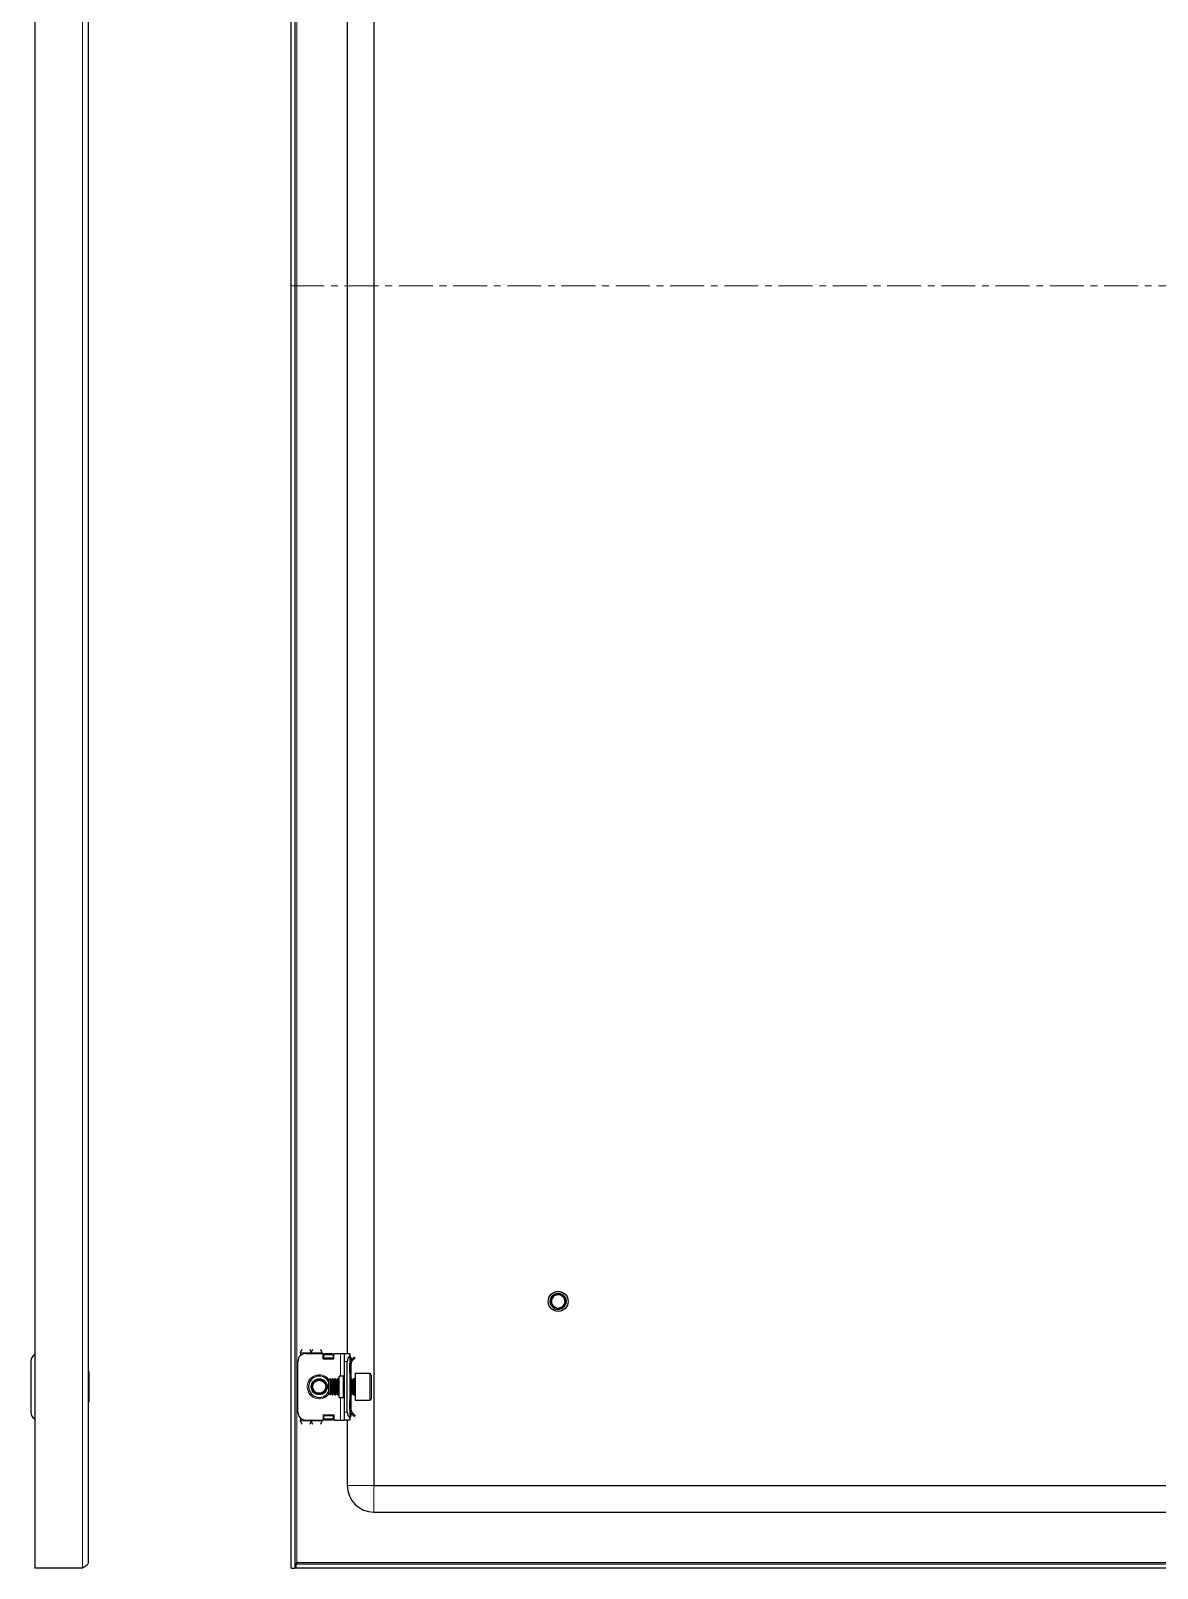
# Model space of a CAD drawing. Header units: millimetres. Extents: x -361 to 1428, y -353 to 966.
# Drawn here: x 584 to 1006, y -188 to 388 of the extents above; entities that cross this region are included whole.
import ezdxf

# ---------------------------------------------------------------- set-up
doc = ezdxf.new("R2010")
doc.units = ezdxf.units.MM
doc.linetypes.add('CENTERX2', pattern=[20.32, 12.7, -2.54, 2.54, -2.54])
doc.layers.add('FORMAT', color=7, linetype='Continuous')

msp = doc.modelspace()

# ---------------------------------------------------------------- linework, layer by layer
at = {"color": 7, "linetype": 'Continuous', "lineweight": 25}
for p, q in [((585.68, 772.59), (585.68, -188.41)), ((681.72, -188.41), (681.72, 772.59)), ((683.22, -188.41), (683.22, 772.59)), ((605.68, 770.49), (605.68, -186.31)), ((712.72, 741.59), (712.72, -157.41)), ((702.72, 692.09), (702.72, -107.91)), ((779.45, -86.45), (779.62, -86.32)), ((779.48, -86.48), (779.6, -86.29)), ((780.18, -85.84), (780.45, -85.71)), ((781.12, -85.47), (781.08, -85.48)), ((781.27, -85.45), (781.45, -85.43)), ((782.26, -85.46), (782.22, -85.46)), ((782.44, -85.5), (782.39, -85.49)), ((782.62, -85.55), (782.57, -85.54)), ((782.62, -85.6), (782.83, -85.63)), ((782.79, -85.61), (782.75, -85.6)), ((783.15, -85.78), (783.11, -85.75)), ((783.15, -85.78), (783.15, -85.89)), ((783.33, -85.88), (783.29, -85.86)), ((783.5, -86), (783.46, -85.97)), ((783.5, -86), (783.71, -86.18)), ((783.66, -86.13), (783.62, -86.1)), ((783.81, -86.26), (783.78, -86.23)), ((783.94, -86.4), (783.91, -86.37)), ((778.73, -88.22), (778.72, -88.27)), ((778.72, -88.41), (778.72, -88.41)), ((778.73, -88.22), (778.79, -87.91)), ((778.75, -88.01), (778.74, -88.06)), ((778.78, -87.81), (778.77, -87.86)), ((778.83, -87.61), (778.82, -87.66)), ((778.88, -87.43), (778.87, -87.48)), ((778.94, -87.29), (779.04, -87.11)), ((779.43, -89.28), (779.26, -88.87)), ((779.56, -90.49), (779.44, -90.36)), ((779.45, -90.37), (779.46, -90.39)), ((779.56, -90.49), (779.59, -90.53)), ((779.7, -90.63), (779.74, -90.67)), ((779.86, -90.77), (779.9, -90.8)), ((780.02, -90.89), (780.06, -90.92)), ((781.52, -91.41), (782.27, -91.34)), ((782.41, -91.33), (782.45, -91.32)), ((782.6, -91.28), (782.65, -91.27)), ((782.79, -91.21), (782.84, -91.2)), ((783.17, -91.04), (782.94, -91.12)), ((782.98, -91.13), (783.03, -91.11)), ((783.34, -90.94), (783.14, -91.05)), ((783.16, -90.97), (783.21, -91.02)), ((783.17, -91.04), (783.21, -91.02)), ((784.53, -87.38), (784.53, -87.37)), ((784.63, -89.12), (784.56, -89.35)), ((784.59, -87.55), (784.58, -87.51)), ((784.58, -89.31), (784.6, -89.26)), ((784.64, -87.73), (784.63, -87.69)), ((784.63, -89.12), (784.65, -89.07)), ((784.68, -87.91), (784.67, -87.87)), ((784.68, -88.92), (784.68, -88.87)), ((784.72, -88.3), (784.69, -88.54)), ((784.72, -88.51), (784.69, -88.76)), ((784.7, -88.1), (784.7, -88.06)), ((784.7, -88.71), (784.71, -88.66)), ((784.72, -88.3), (784.71, -88.25)), ((784.72, -88.51), (784.72, -88.46)), ((685.22, -107.66), (685.22, -108.68)), ((687.22, -107.91), (693.72, -107.91)), ((693.22, -107.66), (693.22, -107.91)), ((693.72, -109.91), (693.72, -107.91)), ((693.92, -108.03), (693.72, -108.03)), ((693.92, -109.91), (693.92, -108.03)), ((693.97, -108.29), (694.47, -107.94)), ((694.47, -108.29), (693.97, -108.65)), ((693.97, -108.65), (693.97, -108.29)), ((693.97, -109.56), (693.97, -108.65)), ((694.47, -107.94), (694.47, -108.29)), ((694.47, -107.94), (696.97, -107.94)), ((694.47, -108.29), (696.97, -108.29)), ((696.97, -108.29), (696.97, -107.94)), ((696.97, -107.94), (697.47, -108.29)), ((697.47, -108.65), (696.97, -108.29)), ((697.47, -108.29), (697.47, -108.65)), ((697.47, -108.65), (697.47, -109.56)), ((697.72, -109.91), (697.72, -107.91)), ((697.72, -107.91), (700.22, -107.91)), ((700.22, -107.91), (701.72, -107.91)), ((701.72, -107.91), (703.72, -107.91)), ((701.72, -110.91), (701.72, -107.91)), ((703.72, -107.91), (703.72, -108.68)), ((703.72, -108.68), (703.72, -132.15)), ((703.72, -109), (703.93, -109.21)), ((704.3, -110.25), (705.28, -109.27)), ((705.28, -109.27), (705.63, -109.63)), ((584.18, -110.91), (584.18, -129.91)), ((605.94, -114.63), (605.68, -114.63)), ((605.94, -114.63), (605.94, -126.2)), ((684.22, -129.91), (684.22, -110.91)), ((693.72, -109.91), (697.72, -109.91)), ((693.97, -109.91), (693.97, -109.56)), ((697.47, -109.56), (697.47, -109.91)), ((701.72, -129.91), (701.72, -110.91)), ((702.72, -129.91), (702.72, -110.91)), ((704.22, -111.66), (703.72, -111.66)), ((703.72, -115.16), (703.72, -111.66)), ((704.22, -115.16), (703.72, -115.16)), ((704.22, -109.91), (704.22, -110.37)), ((704.22, -115.16), (704.22, -111.66)), ((704.22, -117.41), (704.22, -115.16)), ((704.66, -110.6), (704.3, -110.25)), ((704.66, -110.6), (705.63, -109.63)), ((696.27, -117.41), (695.72, -117.97)), ((695.72, -117.97), (695.72, -122.86)), ((696.33, -117.41), (696.27, -117.41)), ((696.27, -117.41), (696.27, -123.41)), ((696.72, -117.97), (696.33, -117.41)), ((696.33, -117.41), (696.33, -122.94)), ((697.11, -117.41), (696.72, -117.97)), ((696.72, -117.97), (696.72, -122.47)), ((697.33, -117.41), (697.11, -117.41)), ((697.11, -117.41), (697.11, -122.94)), ((697.72, -117.97), (697.33, -117.41)), ((697.33, -117.41), (697.33, -122.94)), ((698.11, -117.41), (697.72, -117.97)), ((697.72, -117.97), (697.72, -122.47)), ((698.33, -117.41), (698.11, -117.41)), ((698.11, -117.41), (698.11, -122.94)), ((698.72, -117.97), (698.33, -117.41)), ((698.33, -117.41), (698.33, -122.94)), ((699.11, -117.41), (698.72, -117.97)), ((698.72, -117.97), (698.72, -122.47)), ((699.33, -117.41), (699.11, -117.41)), ((699.11, -117.41), (699.11, -122.94)), ((699.72, -117.97), (699.33, -117.41)), ((699.33, -117.41), (699.33, -122.94)), ((701.22, -116.41), (699.72, -116.41)), ((699.72, -124.41), (699.72, -116.41)), ((704.11, -117.41), (703.72, -117.97)), ((704.33, -117.41), (704.11, -117.41)), ((704.11, -117.41), (704.11, -122.94)), ((704.72, -117.97), (704.33, -117.41)), ((704.33, -117.41), (704.33, -122.94)), ((705.11, -117.41), (704.72, -117.97)), ((704.72, -117.97), (704.72, -122.47)), ((705.47, -117.41), (705.11, -117.41)), ((705.11, -117.41), (705.11, -122.94)), ((711.12, -115.41), (705.72, -115.41)), ((705.72, -115.41), (705.72, -125.41)), ((711.72, -116.01), (711.72, -124.81)), ((605.68, -126.2), (605.94, -126.2)), ((695.72, -122.86), (696.27, -123.41)), ((696.27, -123.41), (696.33, -123.41)), ((696.33, -123.41), (696.72, -122.86)), ((696.33, -122.94), (696.33, -123.41)), ((696.72, -122.47), (696.72, -122.86)), ((696.72, -122.86), (697.11, -123.41)), ((697.11, -122.94), (697.11, -123.41)), ((697.11, -123.41), (697.33, -123.41)), ((697.33, -123.41), (697.72, -122.86)), ((697.33, -122.94), (697.33, -123.41)), ((697.72, -122.47), (697.72, -122.86)), ((697.72, -122.86), (698.11, -123.41)), ((698.11, -122.94), (698.11, -123.41)), ((698.11, -123.41), (698.33, -123.41)), ((698.33, -123.41), (698.72, -122.86)), ((698.33, -122.94), (698.33, -123.41)), ((698.72, -122.47), (698.72, -122.86)), ((698.72, -122.86), (699.11, -123.41)), ((699.11, -122.94), (699.11, -123.41)), ((699.11, -123.41), (699.33, -123.41)), ((699.33, -123.41), (699.72, -122.86)), ((699.33, -122.94), (699.33, -123.41)), ((699.72, -124.41), (701.22, -124.41)), ((703.72, -122.86), (704.11, -123.41)), ((703.72, -129.16), (703.72, -125.66)), ((703.72, -125.66), (704.22, -125.66)), ((704.11, -122.94), (704.11, -123.41)), ((704.11, -123.41), (704.33, -123.41)), ((704.22, -125.66), (704.22, -123.41)), ((704.22, -129.16), (704.22, -125.66)), ((704.33, -123.41), (704.72, -122.86)), ((704.33, -122.94), (704.33, -123.41)), ((704.72, -122.47), (704.72, -122.86)), ((704.72, -122.86), (705.11, -123.41)), ((705.11, -122.94), (705.11, -123.41)), ((705.11, -123.41), (705.47, -123.41)), ((705.72, -125.41), (711.12, -125.41)), ((685.22, -132.15), (685.22, -133.16)), ((693.72, -130.91), (693.72, -132.91)), ((693.72, -130.91), (697.72, -130.91)), ((693.92, -132.8), (693.92, -130.91)), ((693.97, -131.27), (693.97, -130.91)), ((693.97, -132.18), (693.97, -131.27)), ((693.97, -132.53), (693.97, -132.18)), ((693.97, -132.18), (694.47, -132.53)), ((696.97, -132.53), (697.47, -132.18)), ((697.47, -130.91), (697.47, -131.27)), ((697.47, -131.27), (697.47, -132.18)), ((697.47, -132.18), (697.47, -132.53)), ((697.72, -130.91), (697.72, -132.91)), ((701.72, -132.91), (701.72, -129.91)), ((704.22, -129.16), (703.72, -129.16)), ((703.93, -131.62), (703.72, -131.83)), ((703.72, -132.15), (703.72, -132.91)), ((704.22, -130.91), (704.22, -130.52)), ((704.66, -130.22), (704.3, -130.58)), ((704.3, -130.58), (705.28, -131.55)), ((704.66, -130.22), (705.63, -131.2)), ((705.28, -131.55), (705.63, -131.2)), ((687.22, -132.91), (693.72, -132.91)), ((693.22, -132.91), (693.22, -133.16)), ((693.72, -132.8), (693.92, -132.8)), ((694.47, -132.89), (693.97, -132.53)), ((694.47, -132.53), (694.47, -132.89)), ((696.97, -132.53), (694.47, -132.53)), ((696.97, -132.89), (694.47, -132.89)), ((696.97, -132.89), (696.97, -132.53)), ((697.47, -132.53), (696.97, -132.89)), ((697.72, -132.91), (700.22, -132.91)), ((700.22, -132.91), (701.72, -132.91)), ((703.72, -132.91), (701.72, -132.91)), ((702.72, -132.91), (702.72, -157.41)), ((712.72, -157.41), (1396.72, -157.41)), ((712.72, -167.41), (1396.72, -167.41)), ((603.58, -188.41), (585.68, -188.41)), ((681.72, -188.41), (683.22, -188.41)), ((683.42, -186.91), (683.42, -188.41)), ((1426.02, -186.91), (683.42, -186.91)), ((1426.02, -188.41), (683.42, -188.41)), ((683.57, -186.91), (683.82, -186.31))]:
    msp.add_line(p, q, dxfattribs=at)
at = {"color": 8, "linetype": 'Continuous', "lineweight": 18}
for p, q in [((603.58, 772.59), (603.58, -188.41)), ((683.82, -186.31), (683.82, 770.49)), ((685.22, -107.66), (689.22, -107.66)), ((689.22, -107.66), (693.22, -107.66)), ((700.22, -116.41), (700.22, -107.91)), ((703.72, -109.41), (703.93, -109.21)), ((697.47, -109.56), (693.97, -109.56)), ((702.72, -110.91), (701.72, -110.91)), ((703.72, -109.91), (704.22, -109.91)), ((701.22, -124.41), (701.22, -116.41)), ((705.47, -118.8), (705.47, -117.41)), ((705.47, -123.41), (705.47, -118.8)), ((711.12, -125.41), (711.12, -115.41)), ((700.22, -132.91), (700.22, -124.41)), ((693.97, -131.27), (697.47, -131.27)), ((701.72, -129.91), (702.72, -129.91)), ((703.72, -130.91), (704.22, -130.91)), ((703.72, -131.41), (703.93, -131.62)), ((685.22, -133.16), (689.22, -133.16)), ((693.22, -133.16), (689.22, -133.16)), ((712.72, -157.41), (702.72, -157.41)), ((712.72, -157.41), (712.72, -167.41)), ((1425.62, -186.31), (683.82, -186.31))]:
    msp.add_line(p, q, dxfattribs=at)
at = {"color": 7, "linetype": 'Continuous', "lineweight": 25}
for centre, radius in [((781.72, -88.41), 3.75), ((692.22, -120.41), 3), ((692.22, -120.41), 2.76), ((692.22, -120.41), 2.45)]:
    msp.add_circle(centre, radius, dxfattribs=at)
for centre, radius, start, end in [((781.72, -88.41), 2.5, 108.59442, 168.59442), ((781.72, -88.41), 2.5, 48.59442, 108.59442), ((781.72, -88.41), 3, 180, 220.74374), ((781.72, -88.41), 2.5, 168.59442, 190.51652), ((781.72, -88.41), 3, 239.92857, 266.21929), ((781.72, -88.41), 2.5, 255.88813, 288.59442), ((781.72, -88.41), 2.5, 288.59442, 348.59442), ((781.72, -88.41), 2.5, 348.59442, 48.59442), ((587.18, -110.91), 3, 120, 180), ((687.22, -110.91), 3, 90, 180), ((705.72, -110.91), 3, 131.81031, 180), ((703.22, -109.91), 1, 0, 45), ((692.22, -120.41), 4, 90, 331.04498), ((692.22, -120.41), 4, 28.95502, 90), ((701.22, -115.91), 0.5, 270, 0), ((705.47, -117.16), 0.25, 270, 0), ((711.12, -116.01), 0.6, 0, 90), ((701.22, -124.91), 0.5, 0, 90), ((705.47, -123.66), 0.25, 0, 90), ((711.12, -124.81), 0.6, 270, 0), ((587.18, -129.91), 3, 180, 240), ((687.22, -129.91), 3, 180, 270), ((705.72, -129.91), 3, 180, 228.18969), ((703.22, -130.91), 1, 315, 0), ((712.72, -157.41), 10, 180, 270)]:
    msp.add_arc(centre, radius, start, end, dxfattribs=at)
at = {"color": 8, "linetype": 'Continuous', "lineweight": 18}
for start, end in [(35.46217, 270), (270, 324.53783)]:
    msp.add_arc((692.22, -120.41), 4.5, start, end, dxfattribs=at)
at = {"color": 7, "linetype": 'Continuous', "lineweight": 25}
for points, knots in [([(778.88, -87.43), (779.09, -87.01), (779.41, -86.36), (779.99, -85.97), (780.2, -85.83)], [0, 0, 0, 0, 0.657042, 1, 1, 1, 1]), ([(779.17, -86.89), (779.19, -86.84), (779.29, -86.54), (779.54, -86.33), (779.74, -86.16)], [0, 0, 0, 0, 0.171865, 1, 1, 1, 1]), ([(780.56, -86.05), (780.49, -86.09), (780.17, -86.27), (779.68, -86.74), (779.37, -87.33), (779.28, -87.67), (779.27, -87.72)], [0, 0, 0, 0, 0.104785, 0.513079, 0.918136, 1, 1, 1, 1]), ([(779.58, -86.31), (779.57, -86.32), (779.56, -86.33), (779.55, -86.34), (779.55, -86.34)], [0, 0, 0, 0, 0.484232, 1, 1, 1, 1]), ([(779.71, -86.18), (779.71, -86.19), (779.69, -86.2), (779.68, -86.21), (779.68, -86.21)], [0, 0, 0, 0, 0.485158, 1, 1, 1, 1]), ([(779.86, -86.06), (779.85, -86.07), (779.84, -86.08), (779.83, -86.09), (779.82, -86.09)], [0, 0, 0, 0, 0.4845464, 1, 1, 1, 1]), ([(780.01, -85.95), (780.01, -85.95), (779.99, -85.96), (779.98, -85.97), (779.97, -85.97)], [0, 0, 0, 0, 0.4826873, 1, 1, 1, 1]), ([(780.01, -85.95), (780.02, -85.94), (780.07, -85.9), (780.13, -85.88), (780.17, -85.86)], [0, 0, 0, 0, 0.2307506, 1, 1, 1, 1]), ([(780.18, -85.84), (780.17, -85.84), (780.16, -85.85), (780.15, -85.86), (780.14, -85.86)], [0, 0, 0, 0, 0.480194, 1, 1, 1, 1]), ([(780.18, -85.84), (780.21, -85.86), (780.27, -85.89), (780.34, -85.96), (780.38, -86.01), (780.39, -86.04)], [0, 0, 0, 0, 0.3628583, 0.6934345, 1, 1, 1, 1]), ([(780.54, -86.1), (780.53, -86.09), (780.49, -86.09), (780.42, -86.06), (780.34, -86.01), (780.26, -85.93), (780.22, -85.87), (780.2, -85.83)], [0, 0, 0, 0, 0.084477, 0.253367, 0.470159, 0.686909, 1, 1, 1, 1]), ([(780.36, -85.74), (780.35, -85.74), (780.34, -85.75), (780.32, -85.76), (780.32, -85.76)], [0, 0, 0, 0, 0.477867, 1, 1, 1, 1]), ([(780.47, -86.04), (780.47, -86.02), (780.46, -85.97), (780.43, -85.9), (780.38, -85.82), (780.34, -85.78), (780.32, -85.76)], [0, 0, 0, 0, 0.154183, 0.462567, 0.728091, 1, 1, 1, 1]), ([(780.36, -85.74), (780.39, -85.76), (780.45, -85.8), (780.51, -85.87), (780.56, -85.95), (780.59, -86.02), (780.59, -86.05), (780.59, -86.06)], [0, 0, 0, 0, 0.2607623, 0.4948046, 0.7237939, 0.9427899, 1, 1, 1, 1]), ([(780.55, -85.65), (780.54, -85.65), (780.53, -85.66), (780.51, -85.67), (780.5, -85.67)], [0, 0, 0, 0, 0.476486, 1, 1, 1, 1]), ([(780.64, -86.07), (780.64, -86.05), (780.64, -86), (780.63, -85.91), (780.6, -85.82), (780.56, -85.74), (780.52, -85.69), (780.5, -85.67)], [0, 0, 0, 0, 0.114393, 0.350182, 0.585971, 0.790611, 1, 1, 1, 1]), ([(780.55, -85.65), (780.57, -85.64), (780.63, -85.62), (780.7, -85.6), (780.74, -85.6)], [0, 0, 0, 0, 0.301025, 1, 1, 1, 1]), ([(780.55, -85.65), (780.58, -85.67), (780.63, -85.72), (780.69, -85.8), (780.72, -85.88), (780.74, -85.96), (780.75, -86.03), (780.74, -86.06), (780.74, -86.07)], [0, 0, 0, 0, 0.218347, 0.41099, 0.598711, 0.777744, 0.945667, 1, 1, 1, 1]), ([(780.92, -86.04), (780.91, -86.05), (780.86, -86.06), (780.78, -86.07), (780.68, -86.07), (780.61, -86.06), (780.57, -86.05), (780.56, -86.05)], [0, 0, 0, 0, 0.0990109, 0.3882762, 0.6130099, 0.8953836, 1, 1, 1, 1]), ([(780.74, -85.58), (780.73, -85.58), (780.72, -85.59), (780.7, -85.59), (780.7, -85.59)], [0, 0, 0, 0, 0.476579, 1, 1, 1, 1]), ([(780.77, -86.07), (780.77, -86.07), (780.79, -86.03), (780.79, -85.96), (780.8, -85.86), (780.78, -85.76), (780.75, -85.67), (780.71, -85.62), (780.7, -85.59)], [0, 0, 0, 0, 0.019058, 0.219488, 0.419831, 0.620151, 0.807785, 1, 1, 1, 1]), ([(780.74, -85.58), (780.77, -85.6), (780.81, -85.65), (780.86, -85.74), (780.88, -85.82), (780.89, -85.9), (780.89, -85.98), (780.88, -86.02), (780.87, -86.03)], [0, 0, 0, 0, 0.213002, 0.396975, 0.575181, 0.744364, 0.902779, 1, 1, 1, 1]), ([(780.93, -85.52), (780.93, -85.52), (780.91, -85.52), (780.9, -85.53), (780.89, -85.53)], [0, 0, 0, 0, 0.478977, 1, 1, 1, 1]), ([(780.89, -86.03), (780.9, -86.01), (780.93, -85.95), (780.94, -85.87), (780.95, -85.78), (780.94, -85.66), (780.91, -85.58), (780.89, -85.53)], [0, 0, 0, 0, 0.147065, 0.321231, 0.495346, 0.669443, 1, 1, 1, 1]), ([(781.19, -85.81), (781.18, -85.83), (781.16, -85.88), (781.1, -85.95), (781, -86.01), (780.95, -86.03), (780.92, -86.04)], [0, 0, 0, 0, 0.153621, 0.528305, 0.811762, 1, 1, 1, 1]), ([(780.93, -85.52), (780.95, -85.55), (780.99, -85.6), (781.02, -85.69), (781.03, -85.77), (781.03, -85.86), (781.01, -85.93), (780.99, -85.99), (780.97, -86.02), (780.96, -86.03)], [0, 0, 0, 0, 0.195461, 0.359649, 0.517607, 0.666788, 0.806268, 0.936243, 1, 1, 1, 1]), ([(781.01, -85.98), (781.01, -85.98), (781.04, -85.93), (781.07, -85.85), (781.1, -85.73), (781.1, -85.65), (781.1, -85.56), (781.08, -85.51), (781.08, -85.48)], [0, 0, 0, 0, 0.001313, 0.309582, 0.493731, 0.677835, 0.837663, 1, 1, 1, 1]), ([(781.04, -85.98), (781.07, -85.96), (781.12, -85.92), (781.16, -85.86), (781.18, -85.82), (781.19, -85.81)], [0, 0, 0, 0, 0.41332, 0.833507, 1, 1, 1, 1]), ([(781.12, -85.47), (781.13, -85.5), (781.16, -85.55), (781.17, -85.64), (781.17, -85.72), (781.16, -85.8), (781.13, -85.89), (781.08, -85.94), (781.05, -85.98)], [0, 0, 0, 0, 0.162579, 0.32416, 0.478216, 0.623372, 0.759205, 1, 1, 1, 1]), ([(781.12, -85.47), (781.15, -85.47), (781.47, -85.41), (782.11, -85.4), (782.77, -85.58), (783.1, -85.75), (783.17, -85.79)], [0, 0, 0, 0, 0.044285, 0.46488, 0.894202, 1, 1, 1, 1]), ([(783.16, -86.09), (783.1, -86.06), (782.77, -85.88), (782.1, -85.7), (781.48, -85.74), (781.19, -85.81), (781.19, -85.81)], [0, 0, 0, 0, 0.102158, 0.551599, 0.99962, 1, 1, 1, 1]), ([(781.55, -85.44), (781.62, -85.43), (781.79, -85.4), (781.96, -85.42), (782.06, -85.43)], [0, 0, 0, 0, 0.399625, 1, 1, 1, 1]), ([(782.24, -85.48), (782.28, -85.48), (782.42, -85.48), (782.56, -85.53), (782.65, -85.56)], [0, 0, 0, 0, 0.317385, 1, 1, 1, 1]), ([(783.09, -86.07), (783.09, -86.06), (783.08, -86.03), (783.09, -85.97), (783.12, -85.88), (783.15, -85.82), (783.17, -85.79)], [0, 0, 0, 0, 0.058255, 0.305509, 0.64716, 1, 1, 1, 1]), ([(783.37, -86.54), (783.36, -86.53), (783.33, -86.5), (783.28, -86.43), (783.23, -86.35), (783.19, -86.26), (783.17, -86.18), (783.17, -86.12), (783.16, -86.09)], [0, 0, 0, 0, 0.066273, 0.267344, 0.423096, 0.618734, 0.814089, 1, 1, 1, 1]), ([(783.17, -86.09), (783.19, -86.07), (783.22, -86.02), (783.26, -85.94), (783.28, -85.88), (783.29, -85.86)], [0, 0, 0, 0, 0.351509, 0.671861, 1, 1, 1, 1]), ([(783.33, -85.88), (783.33, -85.92), (783.32, -85.99), (783.29, -86.08), (783.25, -86.16), (783.21, -86.21), (783.19, -86.23), (783.19, -86.23)], [0, 0, 0, 0, 0.275174, 0.522846, 0.765225, 0.99702, 1, 1, 1, 1]), ([(783.2, -86.28), (783.21, -86.28), (783.26, -86.25), (783.32, -86.2), (783.38, -86.13), (783.43, -86.05), (783.45, -86), (783.46, -85.97)], [0, 0, 0, 0, 0.084965, 0.329338, 0.573716, 0.784411, 1, 1, 1, 1]), ([(783.5, -86), (783.49, -86.03), (783.48, -86.1), (783.44, -86.19), (783.39, -86.27), (783.33, -86.33), (783.28, -86.37), (783.25, -86.38), (783.25, -86.38)], [0, 0, 0, 0, 0.222831, 0.420099, 0.612409, 0.79585, 0.967895, 1, 1, 1, 1]), ([(783.26, -86.41), (783.26, -86.41), (783.3, -86.4), (783.36, -86.37), (783.45, -86.32), (783.52, -86.25), (783.58, -86.18), (783.61, -86.12), (783.62, -86.1)], [0, 0, 0, 0, 0.002693, 0.20821, 0.413641, 0.619057, 0.807274, 1, 1, 1, 1]), ([(783.66, -86.13), (783.65, -86.16), (783.63, -86.23), (783.58, -86.31), (783.52, -86.38), (783.46, -86.43), (783.39, -86.46), (783.34, -86.47), (783.31, -86.48)], [0, 0, 0, 0, 0.203485, 0.379971, 0.551008, 0.713426, 0.865499, 1, 1, 1, 1]), ([(783.36, -86.49), (783.4, -86.49), (783.46, -86.47), (783.55, -86.44), (783.64, -86.38), (783.72, -86.32), (783.76, -86.26), (783.78, -86.23)], [0, 0, 0, 0, 0.190996, 0.383798, 0.576553, 0.78528, 1, 1, 1, 1]), ([(783.81, -86.26), (783.8, -86.3), (783.77, -86.36), (783.71, -86.43), (783.64, -86.48), (783.57, -86.52), (783.5, -86.55), (783.45, -86.55), (783.43, -86.55)], [0, 0, 0, 0, 0.211659, 0.390361, 0.562352, 0.724819, 0.876696, 1, 1, 1, 1]), ([(783.45, -86.57), (783.46, -86.57), (783.53, -86.57), (783.63, -86.55), (783.74, -86.51), (783.83, -86.45), (783.88, -86.4), (783.91, -86.37)], [0, 0, 0, 0, 0.046579, 0.362688, 0.551736, 0.740753, 1, 1, 1, 1]), ([(783.94, -86.4), (783.93, -86.43), (783.9, -86.48), (783.83, -86.53), (783.76, -86.58), (783.69, -86.61), (783.61, -86.62), (783.55, -86.62), (783.51, -86.61), (783.5, -86.61)], [0, 0, 0, 0, 0.1692257, 0.337427, 0.4979348, 0.6491787, 0.7905823, 0.9226882, 1, 1, 1, 1]), ([(783.94, -86.4), (784.07, -86.55), (784.35, -86.9), (784.64, -87.56), (784.69, -88.07), (784.72, -88.33)], [0, 0, 0, 0, 0.274163, 0.639603, 1, 1, 1, 1]), ([(779.21, -88.13), (779.2, -88.14), (779.19, -88.17), (779.14, -88.22), (779.09, -88.28), (779.03, -88.33), (778.95, -88.37), (778.86, -88.4), (778.79, -88.41), (778.74, -88.41), (778.72, -88.41)], [0, 0, 0, 0, 0.060221, 0.18113, 0.301988, 0.42281, 0.589437, 0.75603, 0.87711, 1, 1, 1, 1]), ([(778.72, -88.42), (778.72, -88.37), (778.71, -88.29), (778.73, -88.22), (778.74, -88.19)], [0, 0, 0, 0, 0.659859, 1, 1, 1, 1]), ([(779.08, -88.29), (779.05, -88.27), (778.99, -88.25), (778.9, -88.24), (778.81, -88.24), (778.75, -88.26), (778.72, -88.27)], [0, 0, 0, 0, 0.237597, 0.5167288, 0.7555275, 1, 1, 1, 1]), ([(778.72, -88.42), (778.75, -88.41), (778.81, -88.37), (778.9, -88.35), (778.96, -88.34), (778.99, -88.34)], [0, 0, 0, 0, 0.371226, 0.708872, 1, 1, 1, 1]), ([(779.65, -90.2), (779.62, -90.17), (779.38, -89.95), (779.03, -89.49), (778.79, -88.88), (778.74, -88.53), (778.72, -88.41)], [0, 0, 0, 0, 0.050685, 0.485619, 0.826643, 1, 1, 1, 1]), ([(778.73, -88.22), (778.76, -88.2), (778.82, -88.17), (778.92, -88.16), (779.01, -88.16), (779.09, -88.17), (779.14, -88.19), (779.16, -88.2)], [0, 0, 0, 0, 0.235039, 0.445532, 0.651268, 0.847853, 1, 1, 1, 1]), ([(779.18, -88.17), (779.16, -88.15), (779.1, -88.11), (779.01, -88.08), (778.92, -88.05), (778.83, -88.05), (778.77, -88.06), (778.74, -88.06)], [0, 0, 0, 0, 0.189173, 0.404697, 0.62022, 0.807935, 1, 1, 1, 1]), ([(778.75, -88.01), (778.78, -88), (778.85, -87.98), (778.94, -87.97), (779.03, -87.98), (779.11, -88.01), (779.17, -88.04), (779.21, -88.06), (779.21, -88.07)], [0, 0, 0, 0, 0.214065, 0.402363, 0.585629, 0.760234, 0.923894, 1, 1, 1, 1]), ([(779.24, -88.06), (779.23, -88.05), (779.2, -88.02), (779.14, -87.96), (779.05, -87.91), (778.96, -87.87), (778.87, -87.85), (778.8, -87.86), (778.77, -87.86)], [0, 0, 0, 0, 0.069872, 0.258455, 0.446951, 0.635422, 0.81547, 1, 1, 1, 1]), ([(778.78, -87.81), (778.79, -87.76), (778.8, -87.68), (778.84, -87.6), (778.85, -87.58)], [0, 0, 0, 0, 0.657988, 1, 1, 1, 1]), ([(778.78, -87.81), (778.82, -87.8), (778.88, -87.79), (778.98, -87.79), (779.06, -87.82), (779.14, -87.85), (779.2, -87.89), (779.23, -87.93), (779.24, -87.94)], [0, 0, 0, 0, 0.208898, 0.388587, 0.562428, 0.727295, 0.881578, 1, 1, 1, 1]), ([(779.25, -87.92), (779.23, -87.9), (779.2, -87.85), (779.14, -87.79), (779.07, -87.74), (778.99, -87.7), (778.9, -87.67), (778.84, -87.66), (778.82, -87.66)], [0, 0, 0, 0, 0.137266, 0.30795, 0.478578, 0.649185, 0.822833, 1, 1, 1, 1]), ([(778.83, -87.61), (778.86, -87.61), (778.92, -87.61), (779, -87.63), (779.08, -87.66), (779.15, -87.7), (779.21, -87.75), (779.25, -87.81), (779.27, -87.84), (779.27, -87.86)], [0, 0, 0, 0, 0.165667, 0.330522, 0.488809, 0.638525, 0.778629, 0.909213, 1, 1, 1, 1]), ([(779.25, -87.78), (779.24, -87.76), (779.22, -87.72), (779.17, -87.66), (779.1, -87.59), (779.02, -87.53), (778.94, -87.5), (778.89, -87.48), (778.87, -87.48)], [0, 0, 0, 0, 0.076151, 0.276704, 0.47712, 0.677473, 0.837574, 1, 1, 1, 1]), ([(778.88, -87.43), (778.91, -87.44), (778.97, -87.44), (779.05, -87.48), (779.12, -87.52), (779.18, -87.57), (779.22, -87.63), (779.25, -87.69), (779.27, -87.75), (779.28, -87.78), (779.28, -87.79)], [0, 0, 0, 0, 0.154027, 0.307095, 0.452862, 0.590123, 0.718565, 0.838856, 0.95247, 1, 1, 1, 1]), ([(778.96, -87.3), (778.97, -87.24), (779, -87.12), (779.07, -87), (779.1, -86.94)], [0, 0, 0, 0, 0.4624819, 1, 1, 1, 1]), ([(779.09, -87.03), (779.11, -86.96), (779.19, -86.74), (779.36, -86.58), (779.47, -86.48)], [0, 0, 0, 0, 0.333789, 1, 1, 1, 1]), ([(779.21, -88.08), (779.2, -88.19), (779.19, -88.45), (779.23, -88.72), (779.26, -88.87)], [0, 0, 0, 0, 0.4085207, 1, 1, 1, 1]), ([(779.27, -87.92), (779.27, -87.93), (779.26, -87.97), (779.24, -88.03), (779.21, -88.07), (779.21, -88.08)], [0, 0, 0, 0, 0.157682, 0.80304, 1, 1, 1, 1]), ([(779.27, -87.72), (779.27, -87.76), (779.28, -87.82), (779.27, -87.89), (779.27, -87.92)], [0, 0, 0, 0, 0.544473, 1, 1, 1, 1]), ([(779.33, -86.6), (779.33, -86.6), (779.36, -86.54), (779.41, -86.49), (779.46, -86.44)], [0, 0, 0, 0, 0.0463237, 1, 1, 1, 1]), ([(779.45, -86.45), (779.45, -86.45), (779.43, -86.47), (779.42, -86.49), (779.41, -86.5)], [0, 0, 0, 0, 0.2967964, 1, 1, 1, 1]), ([(780.71, -90.65), (780.64, -90.61), (780.32, -90.45), (779.8, -90.04), (779.55, -89.53), (779.43, -89.28)], [0, 0, 0, 0, 0.130652, 0.560007, 1, 1, 1, 1]), ([(779.45, -90.37), (779.46, -90.35), (779.49, -90.3), (779.56, -90.24), (779.61, -90.21), (779.64, -90.2), (779.65, -90.2)], [0, 0, 0, 0, 0.315056, 0.630194, 0.945514, 1, 1, 1, 1]), ([(780.01, -90.24), (779.98, -90.23), (779.92, -90.22), (779.84, -90.22), (779.76, -90.23), (779.67, -90.25), (779.57, -90.3), (779.5, -90.36), (779.46, -90.39)], [0, 0, 0, 0, 0.149407, 0.278563, 0.407661, 0.536722, 0.727045, 1, 1, 1, 1]), ([(779.56, -90.49), (779.57, -90.47), (779.6, -90.42), (779.66, -90.35), (779.73, -90.3), (779.8, -90.26), (779.87, -90.24), (779.95, -90.24), (780, -90.25), (780.02, -90.25)], [0, 0, 0, 0, 0.159446, 0.318034, 0.469983, 0.61348, 0.747649, 0.872856, 1, 1, 1, 1]), ([(780.07, -90.29), (780.07, -90.29), (780.03, -90.29), (779.97, -90.3), (779.88, -90.32), (779.8, -90.35), (779.72, -90.4), (779.65, -90.45), (779.61, -90.5), (779.59, -90.53)], [0, 0, 0, 0, 0.018281, 0.175639, 0.332896, 0.490097, 0.647274, 0.821632, 1, 1, 1, 1]), ([(779.65, -90.2), (779.67, -90.19), (779.71, -90.18), (779.8, -90.17), (779.9, -90.19), (779.98, -90.23), (780.06, -90.28), (780.15, -90.36), (780.22, -90.48), (780.24, -90.56), (780.25, -90.6)], [0, 0, 0, 0, 0.0736464, 0.1695635, 0.351373, 0.4388934, 0.519676, 0.6829056, 0.8511995, 1, 1, 1, 1]), ([(779.7, -90.63), (779.71, -90.6), (779.74, -90.54), (779.79, -90.46), (779.85, -90.4), (779.92, -90.35), (780, -90.32), (780.05, -90.31), (780.08, -90.31), (780.09, -90.31)], [0, 0, 0, 0, 0.198035, 0.367663, 0.531495, 0.686664, 0.831818, 0.981917, 1, 1, 1, 1]), ([(780.15, -90.37), (780.14, -90.37), (780.1, -90.38), (780.02, -90.41), (779.93, -90.45), (779.85, -90.51), (779.79, -90.58), (779.75, -90.64), (779.74, -90.67)], [0, 0, 0, 0, 0.0505, 0.241124, 0.431653, 0.622154, 0.808692, 1, 1, 1, 1]), ([(779.86, -90.77), (779.86, -90.73), (779.88, -90.66), (779.92, -90.58), (779.98, -90.51), (780.04, -90.45), (780.1, -90.41), (780.15, -90.4), (780.16, -90.4)], [0, 0, 0, 0, 0.209239, 0.392702, 0.571062, 0.740844, 0.899958, 1, 1, 1, 1]), ([(780.21, -90.48), (780.19, -90.49), (780.13, -90.51), (780.05, -90.57), (779.98, -90.64), (779.93, -90.71), (779.91, -90.77), (779.9, -90.8)], [0, 0, 0, 0, 0.172104, 0.391099, 0.610089, 0.802801, 1, 1, 1, 1]), ([(780.02, -90.89), (780.03, -90.85), (780.04, -90.78), (780.07, -90.69), (780.12, -90.61), (780.17, -90.55), (780.21, -90.52), (780.22, -90.51)], [0, 0, 0, 0, 0.240212, 0.454711, 0.664287, 0.864517, 1, 1, 1, 1]), ([(780.26, -90.62), (780.24, -90.64), (780.19, -90.68), (780.13, -90.75), (780.09, -90.83), (780.07, -90.89), (780.06, -90.92)], [0, 0, 0, 0, 0.228254, 0.510351, 0.752319, 1, 1, 1, 1]), ([(780.2, -91), (780.2, -90.96), (780.2, -90.89), (780.23, -90.8), (780.25, -90.74), (780.27, -90.71), (780.27, -90.71)], [0, 0, 0, 0, 0.357139, 0.680979, 0.998183, 1, 1, 1, 1]), ([(780.25, -90.6), (780.26, -90.62), (780.27, -90.66), (780.28, -90.74), (780.27, -90.83), (780.26, -90.92), (780.23, -90.98), (780.22, -91.01)], [0, 0, 0, 0, 0.113604, 0.31095, 0.508229, 0.75166, 1, 1, 1, 1]), ([(781.11, -90.84), (780.82, -90.79), (780.53, -90.73), (780.26, -90.6), (780.25, -90.6)], [0, 0, 0, 0, 0.965671, 1, 1, 1, 1]), ([(781.11, -90.84), (781.02, -90.8), (780.88, -90.74), (780.75, -90.67), (780.71, -90.65)], [0, 0, 0, 0, 0.681733, 1, 1, 1, 1]), ([(782.27, -91.34), (782.26, -91.32), (782.24, -91.27), (782.22, -91.2), (782.22, -91.12), (782.24, -91.04), (782.28, -90.96), (782.34, -90.88), (782.43, -90.82), (782.49, -90.79), (782.52, -90.78)], [0, 0, 0, 0, 0.098631, 0.238541, 0.378532, 0.49895, 0.601027, 0.777401, 0.9101, 1, 1, 1, 1]), ([(782.42, -90.83), (782.41, -90.84), (782.38, -90.86), (782.35, -90.92), (782.3, -91), (782.27, -91.09), (782.26, -91.18), (782.26, -91.27), (782.26, -91.32), (782.27, -91.34)], [0, 0, 0, 0, 0.036757, 0.196192, 0.355485, 0.51469, 0.719746, 0.882005, 1, 1, 1, 1]), ([(782.41, -91.33), (782.39, -91.31), (782.37, -91.25), (782.34, -91.17), (782.33, -91.09), (782.34, -91.01), (782.37, -90.92), (782.41, -90.86), (782.44, -90.82)], [0, 0, 0, 0, 0.16279, 0.324686, 0.479688, 0.626058, 0.76302, 1, 1, 1, 1]), ([(782.5, -90.8), (782.49, -90.82), (782.46, -90.87), (782.43, -90.96), (782.41, -91.06), (782.41, -91.19), (782.44, -91.27), (782.45, -91.32)], [0, 0, 0, 0, 0.13286, 0.29106, 0.491007, 0.69089, 1, 1, 1, 1]), ([(782.6, -91.28), (782.58, -91.25), (782.54, -91.2), (782.5, -91.11), (782.48, -91.03), (782.48, -90.95), (782.49, -90.87), (782.5, -90.82), (782.52, -90.79), (782.52, -90.78)], [0, 0, 0, 0, 0.198483, 0.367712, 0.531083, 0.685778, 0.830503, 0.965152, 1, 1, 1, 1]), ([(782.52, -90.78), (782.53, -90.78), (782.58, -90.76), (782.65, -90.75), (782.75, -90.75), (782.84, -90.76), (782.93, -90.79), (783.01, -90.83), (783.09, -90.87), (783.14, -90.92), (783.17, -90.96), (783.18, -90.97)], [0, 0, 0, 0, 0.04296, 0.1733, 0.274263, 0.401081, 0.527716, 0.654259, 0.780759, 0.936852, 1, 1, 1, 1]), ([(782.61, -90.76), (782.61, -90.77), (782.59, -90.81), (782.57, -90.88), (782.56, -90.98), (782.57, -91.08), (782.6, -91.18), (782.63, -91.24), (782.65, -91.27)], [0, 0, 0, 0, 0.043388, 0.23288, 0.422274, 0.611632, 0.803279, 1, 1, 1, 1]), ([(782.79, -91.21), (782.77, -91.19), (782.72, -91.14), (782.67, -91.06), (782.63, -90.98), (782.62, -90.89), (782.62, -90.82), (782.63, -90.78), (782.63, -90.76)], [0, 0, 0, 0, 0.208724, 0.39105, 0.568219, 0.73683, 0.894853, 1, 1, 1, 1]), ([(782.73, -90.75), (782.73, -90.78), (782.72, -90.85), (782.72, -90.94), (782.75, -91.04), (782.78, -91.12), (782.82, -91.17), (782.84, -91.2)], [0, 0, 0, 0, 0.181695, 0.396783, 0.61186, 0.803681, 1, 1, 1, 1]), ([(782.98, -91.13), (782.95, -91.11), (782.9, -91.07), (782.84, -90.99), (782.8, -90.91), (782.77, -90.83), (782.77, -90.78), (782.76, -90.76)], [0, 0, 0, 0, 0.234253, 0.442787, 0.646465, 0.841043, 1, 1, 1, 1]), ([(782.87, -90.78), (782.87, -90.78), (782.87, -90.81), (782.89, -90.88), (782.92, -90.97), (782.97, -91.05), (783.01, -91.09), (783.03, -91.11)], [0, 0, 0, 0, 0.00279, 0.269575, 0.536371, 0.765499, 1, 1, 1, 1]), ([(783.17, -91.04), (783.14, -91.02), (783.08, -90.98), (783.01, -90.91), (782.97, -90.85), (782.95, -90.81), (782.95, -90.8)], [0, 0, 0, 0, 0.3195142, 0.6084926, 0.891527, 1, 1, 1, 1]), ([(783.18, -90.97), (783.25, -90.92), (783.6, -90.69), (784.09, -90.18), (784.32, -89.63), (784.42, -89.38)], [0, 0, 0, 0, 0.128781, 0.613629, 1, 1, 1, 1]), ([(784.58, -89.31), (784.44, -89.64), (784.17, -90.31), (783.6, -90.74), (783.32, -90.95)], [0, 0, 0, 0, 0.513722, 1, 1, 1, 1]), ([(783.82, -86.62), (783.81, -86.62), (783.79, -86.63), (783.73, -86.65), (783.65, -86.66), (783.54, -86.64), (783.44, -86.6), (783.39, -86.55), (783.37, -86.54)], [0, 0, 0, 0, 0.0458661, 0.2307436, 0.3874614, 0.6582461, 0.861978, 1, 1, 1, 1]), ([(783.46, -86.6), (783.49, -86.61), (783.55, -86.63), (783.64, -86.64), (783.73, -86.64), (783.79, -86.62), (783.82, -86.62)], [0, 0, 0, 0, 0.2517951, 0.502165, 0.752314, 1, 1, 1, 1]), ([(784.55, -88.45), (784.55, -88.38), (784.53, -87.99), (784.36, -87.32), (783.99, -86.84), (783.82, -86.62)], [0, 0, 0, 0, 0.108003, 0.585763, 1, 1, 1, 1]), ([(784.03, -86.53), (784.07, -86.57), (784.21, -86.71), (784.3, -86.88), (784.37, -87)], [0, 0, 0, 0, 0.288707, 1, 1, 1, 1]), ([(784.15, -88.98), (784.16, -89.01), (784.17, -89.08), (784.21, -89.16), (784.26, -89.24), (784.32, -89.3), (784.37, -89.35), (784.41, -89.37), (784.42, -89.38)], [0, 0, 0, 0, 0.1827374, 0.3634226, 0.5439468, 0.7243733, 0.9047468, 1, 1, 1, 1]), ([(784.42, -89.38), (784.42, -89.38), (784.39, -89.37), (784.33, -89.34), (784.27, -89.3), (784.23, -89.24), (784.18, -89.17), (784.16, -89.06), (784.16, -88.97), (784.17, -88.92), (784.17, -88.91)], [0, 0, 0, 0, 0.022761, 0.192243, 0.346896, 0.477535, 0.588677, 0.783334, 0.968624, 1, 1, 1, 1]), ([(784.58, -89.31), (784.55, -89.3), (784.49, -89.3), (784.41, -89.28), (784.34, -89.24), (784.27, -89.19), (784.22, -89.14), (784.19, -89.08), (784.17, -89.04), (784.16, -89.02)], [0, 0, 0, 0, 0.164802, 0.328662, 0.485343, 0.633184, 0.771489, 0.900657, 1, 1, 1, 1]), ([(784.17, -88.91), (784.18, -88.88), (784.2, -88.8), (784.25, -88.7), (784.32, -88.61), (784.38, -88.55), (784.45, -88.5), (784.51, -88.47), (784.55, -88.46), (784.55, -88.45)], [0, 0, 0, 0, 0.125166, 0.336769, 0.488675, 0.640371, 0.791962, 0.943503, 1, 1, 1, 1]), ([(784.17, -88.95), (784.18, -88.97), (784.21, -89.02), (784.26, -89.08), (784.34, -89.15), (784.42, -89.21), (784.51, -89.24), (784.57, -89.26), (784.6, -89.26)], [0, 0, 0, 0, 0.112687, 0.266978, 0.464332, 0.661607, 0.829157, 1, 1, 1, 1]), ([(784.63, -89.12), (784.6, -89.12), (784.53, -89.13), (784.44, -89.12), (784.36, -89.09), (784.29, -89.05), (784.23, -89), (784.2, -88.96), (784.18, -88.94)], [0, 0, 0, 0, 0.207037, 0.38272, 0.55212, 0.712365, 0.86221, 1, 1, 1, 1]), ([(784.68, -88.92), (784.64, -88.93), (784.58, -88.95), (784.48, -88.95), (784.39, -88.93), (784.31, -88.9), (784.25, -88.86), (784.21, -88.83), (784.2, -88.81)], [0, 0, 0, 0, 0.205811, 0.38496, 0.558827, 0.724121, 0.878934, 1, 1, 1, 1]), ([(784.21, -88.86), (784.23, -88.89), (784.28, -88.93), (784.36, -88.99), (784.45, -89.04), (784.54, -89.06), (784.61, -89.07), (784.65, -89.07)], [0, 0, 0, 0, 0.183111, 0.381533, 0.579913, 0.787111, 1, 1, 1, 1]), ([(784.24, -88.73), (784.27, -88.75), (784.32, -88.79), (784.41, -88.84), (784.5, -88.87), (784.59, -88.88), (784.65, -88.87), (784.68, -88.87)], [0, 0, 0, 0, 0.19243, 0.403622, 0.614801, 0.805152, 1, 1, 1, 1]), ([(784.7, -88.71), (784.67, -88.73), (784.61, -88.75), (784.51, -88.76), (784.42, -88.76), (784.33, -88.74), (784.28, -88.72), (784.26, -88.7), (784.26, -88.7)], [0, 0, 0, 0, 0.2279084, 0.430276, 0.6277069, 0.8161337, 0.9928401, 1, 1, 1, 1]), ([(784.32, -88.61), (784.33, -88.62), (784.36, -88.64), (784.44, -88.66), (784.53, -88.68), (784.62, -88.68), (784.68, -88.67), (784.71, -88.66)], [0, 0, 0, 0, 0.050156, 0.304513, 0.55888, 0.776903, 1, 1, 1, 1]), ([(784.72, -88.51), (784.68, -88.52), (784.62, -88.55), (784.53, -88.58), (784.44, -88.58), (784.39, -88.57), (784.37, -88.57)], [0, 0, 0, 0, 0.293779, 0.558982, 0.818494, 1, 1, 1, 1]), ([(784.46, -87.19), (784.46, -87.19), (784.53, -87.31), (784.57, -87.44), (784.6, -87.57)], [0, 0, 0, 0, 0.0259277, 1, 1, 1, 1]), ([(784.49, -88.48), (784.51, -88.48), (784.56, -88.49), (784.63, -88.48), (784.69, -88.47), (784.72, -88.46)], [0, 0, 0, 0, 0.236131, 0.613435, 1, 1, 1, 1]), ([(784.61, -87.67), (784.62, -87.71), (784.69, -87.86), (784.7, -88.02), (784.71, -88.14)], [0, 0, 0, 0, 0.28291, 1, 1, 1, 1]), ([(685.22, -107.66), (685.31, -107.42), (685.51, -106.93), (685.7, -106.54), (685.79, -106.34)], [0, 0, 0, 0, 0.502065, 1, 1, 1, 1]), ([(688.65, -106.35), (688.73, -106.51), (688.9, -106.86), (689.09, -107.34), (689.2, -107.62), (689.22, -107.66)], [0, 0, 0, 0, 0.4154826, 0.9171518, 1, 1, 1, 1]), ([(689.22, -107.66), (689.31, -107.42), (689.51, -106.93), (689.7, -106.54), (689.79, -106.34)], [0, 0, 0, 0, 0.502065, 1, 1, 1, 1]), ([(692.65, -106.35), (692.73, -106.51), (692.9, -106.86), (693.09, -107.34), (693.2, -107.62), (693.22, -107.66)], [0, 0, 0, 0, 0.415483, 0.917152, 1, 1, 1, 1]), ([(704.3, -110.25), (704.15, -110.44), (703.85, -110.82), (703.73, -111.34), (703.72, -111.62), (703.72, -111.66)], [0, 0, 0, 0, 0.461863, 0.923726, 1, 1, 1, 1]), ([(704.66, -110.6), (704.54, -110.75), (704.36, -110.98), (704.24, -111.36), (704.23, -111.56), (704.22, -111.66)], [0, 0, 0, 0, 0.485042, 0.738404, 1, 1, 1, 1]), ([(703.72, -129.16), (703.74, -129.41), (703.8, -129.89), (704.08, -130.35), (704.28, -130.55), (704.3, -130.58)], [0, 0, 0, 0, 0.461863, 0.923726, 1, 1, 1, 1]), ([(704.22, -129.16), (704.24, -129.35), (704.27, -129.64), (704.46, -130), (704.59, -130.15), (704.66, -130.22)], [0, 0, 0, 0, 0.485042, 0.738404, 1, 1, 1, 1]), ([(685.79, -134.48), (685.71, -134.32), (685.54, -133.97), (685.35, -133.48), (685.23, -133.2), (685.22, -133.16)], [0, 0, 0, 0, 0.4154826, 0.9171518, 1, 1, 1, 1]), ([(689.22, -133.16), (689.12, -133.41), (688.93, -133.89), (688.74, -134.29), (688.65, -134.49)], [0, 0, 0, 0, 0.502065, 1, 1, 1, 1]), ([(689.79, -134.48), (689.71, -134.32), (689.54, -133.97), (689.35, -133.48), (689.23, -133.2), (689.22, -133.16)], [0, 0, 0, 0, 0.4154826, 0.9171518, 1, 1, 1, 1]), ([(693.22, -133.16), (693.12, -133.41), (692.93, -133.89), (692.74, -134.29), (692.65, -134.49)], [0, 0, 0, 0, 0.5020654, 1, 1, 1, 1]), ([(683.22, -188.41), (683.23, -188.23), (683.25, -187.87), (683.34, -187.5), (683.41, -187.3), (683.42, -187.3)], [0, 0, 0, 0, 0.48755, 0.97507, 1, 1, 1, 1])]:
    msp.add_open_spline(points, degree=3, knots=knots, dxfattribs=at)
for points in [[(605.68, -186.31), (605.65, -186.49), (605.58, -186.84), (605.1, -187.36), (604.4, -187.89), (603.85, -188.24), (603.58, -188.41)], [(683.82, -186.31), (683.79, -186.39), (683.72, -186.55), (683.62, -186.75), (683.52, -186.89), (683.45, -186.9), (683.42, -186.91)]]:
    msp.add_open_spline(points, degree=3, dxfattribs=at)
at = {"layer": 'FORMAT', "linetype": 'CENTERX2', "lineweight": 18}
msp.add_line((681.42, 292.09), (1428.02, 292.09), dxfattribs=at)

doc.saveas('drawing.dxf')
